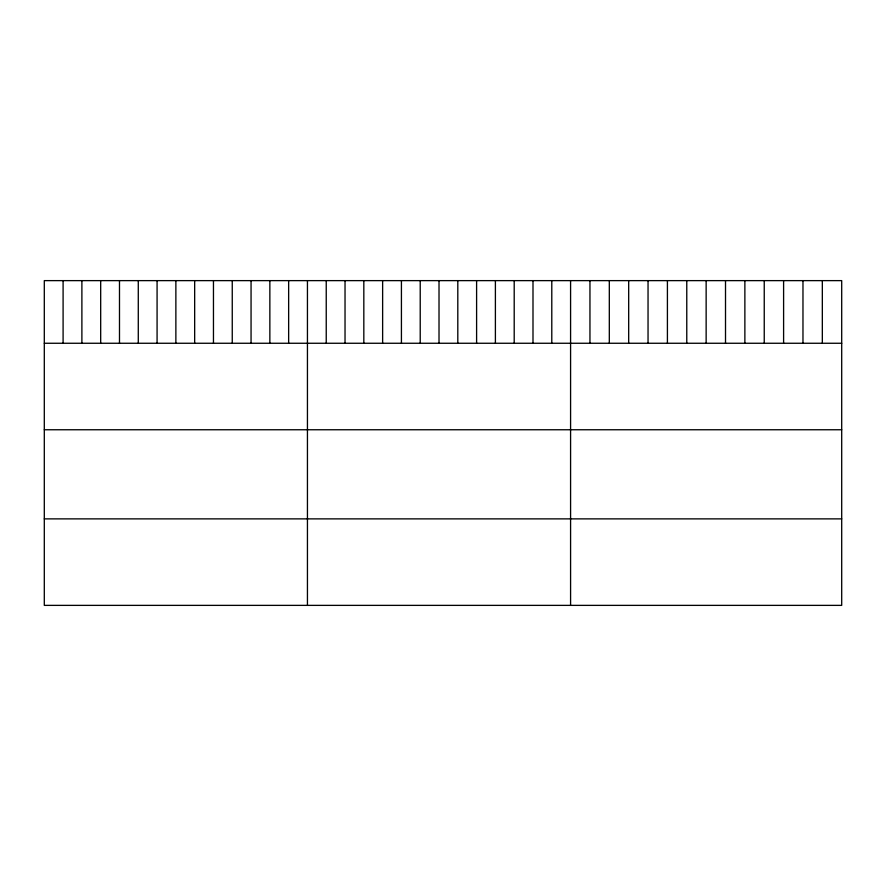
<?xml version="1.0" encoding="UTF-8"?>
<svg xmlns="http://www.w3.org/2000/svg" width="886" height="886" viewBox="0 0 886 886"><rect width="100%" height="100%" fill="white"/><g stroke="black" fill="none" stroke-linecap="round" stroke-linejoin="round"><path stroke-width="1.33" d="M841.7 343.259L841.7 605.371L44.3 605.371L44.3 280.629L841.7 280.629L841.7 343.259L44.3 343.259M44.3 429.754L841.7 429.754M44.3 518.875L841.7 518.875M822.33 280.629L822.33 343.259M802.971 280.629L802.971 343.259M783.601 280.629L783.601 343.259M764.241 280.629L764.241 343.259M744.871 280.629L744.871 343.259M725.512 280.629L725.512 343.259M706.142 280.629L706.142 343.259M686.772 280.629L686.772 343.259M667.413 280.629L667.413 343.259M648.043 280.629L648.043 343.259M628.683 280.629L628.683 343.259M609.313 280.629L609.313 343.259M589.954 280.629L589.954 343.259M570.584 280.629L570.584 605.371M551.79 280.629L551.79 343.259M532.995 280.629L532.995 343.259M514.201 280.629L514.201 343.259M495.396 280.629L495.396 343.259M476.602 280.629L476.602 343.259M457.807 280.629L457.807 343.259M439.013 280.629L439.013 343.259M420.219 280.629L420.219 343.259M401.424 280.629L401.424 343.259M382.63 280.629L382.63 343.259M363.825 280.629L363.825 343.259M345.031 280.629L345.031 343.259M326.236 280.629L326.236 343.259M307.442 280.629L307.442 605.371M288.648 280.629L288.648 343.259M269.853 280.629L269.853 343.259M251.059 280.629L251.059 343.259M232.254 280.629L232.254 343.259M213.46 280.629L213.46 343.259M194.665 280.629L194.665 343.259M175.871 280.629L175.871 343.259M157.077 280.629L157.077 343.259M138.282 280.629L138.282 343.259M119.488 280.629L119.488 343.259M100.683 280.629L100.683 343.259M81.889 280.629L81.889 343.259M63.094 280.629L63.094 343.259"/></g></svg>
